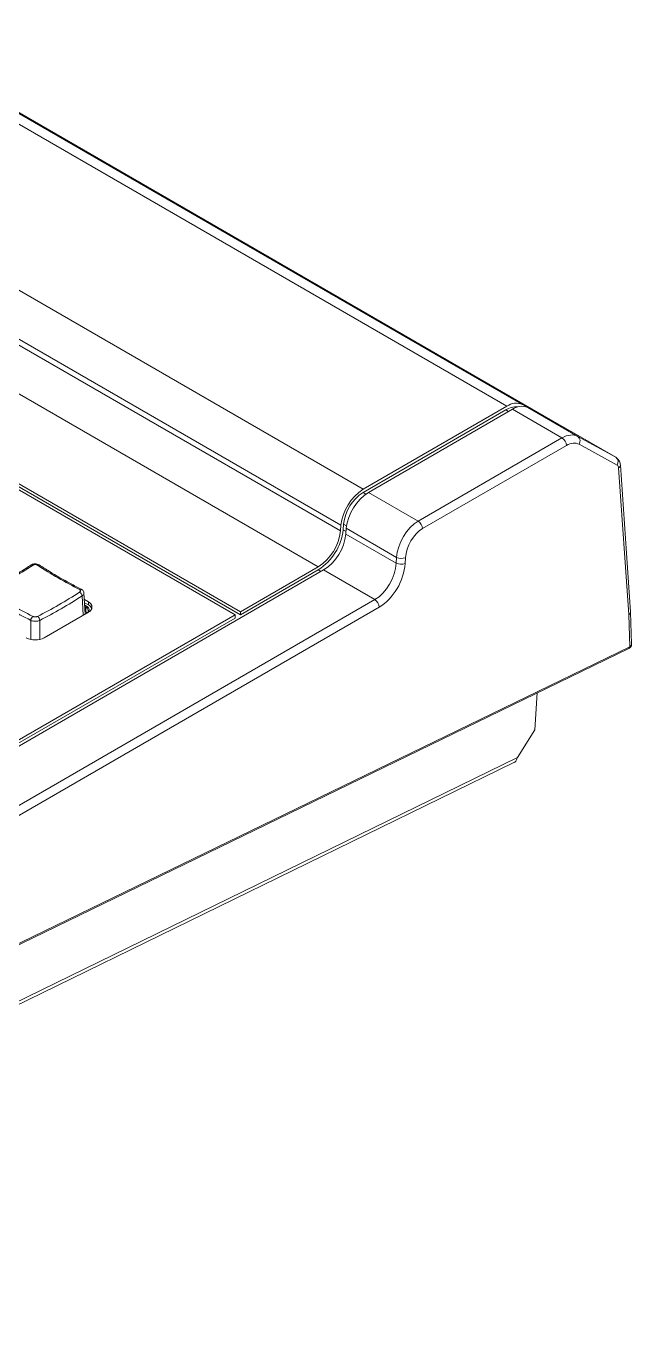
# Model space of a CAD drawing. Header units: millimetres. Extents: x 69 to 580, y 43 to 425.
# Drawn here: x 532.3 to 580.2, y 265.8 to 369.9 of the extents above; entities that cross this region are included whole.
import ezdxf

# ---------------------------------------------------------------- set-up
doc = ezdxf.new("R2010")
doc.units = ezdxf.units.MM

msp = doc.modelspace()

# ---------------------------------------------------------------- linework, layer by layer
at = {"color": 7, "linetype": 'Continuous', "lineweight": 15}
for p, q in [((570.3418, 339.8961), (427.9305, 422.1084)), ((429.1645, 422.2411), (571.5758, 340.0288)), ((574.4872, 338.4319), (432.0759, 420.6442)), ((416.5439, 415.535), (558.9552, 333.3227)), ((557.1971, 330.4798), (414.7858, 412.6921)), ((414.747, 412.243), (557.1583, 330.0307)), ((555.4002, 327.1878), (412.9889, 409.4001)), ((549.2342, 323.6282), (406.8229, 405.8405)), ((549.2342, 323.3832), (406.8229, 405.5955)), ((519.1822, 340.487), (548.8099, 323.3833)), ((570.3418, 339.8961), (558.9552, 333.3227)), ((570.2555, 339.6013), (558.9552, 333.0778)), ((559.3795, 333.0778), (570.7661, 339.6512)), ((574.6982, 337.3812), (570.7661, 339.6512)), ((574.4872, 338.4319), (571.5758, 340.0288)), ((572.0001, 339.7839), (575.9462, 337.5058)), ((572.0001, 339.7839), (574.9114, 338.1869)), ((563.3128, 330.8072), (574.6982, 337.3812)), ((578.9566, 335.8517), (574.9114, 338.1869)), ((575.9462, 337.5058), (578.9566, 335.8517)), ((575.0516, 336.7833), (563.6662, 330.2092)), ((579.0631, 335.2273), (576.0527, 336.8814)), ((579.985, 323.4053), (579.1778, 335.0099)), ((580.1304, 323.6297), (579.3233, 335.2342)), ((559.3795, 333.0778), (563.3128, 330.8072)), ((557.1971, 330.4798), (557.1583, 330.0307)), ((557.4081, 330.576), (557.3693, 330.1268)), ((557.5826, 329.7857), (557.6214, 330.2349)), ((561.5992, 327.9386), (557.6214, 330.2349)), ((557.5826, 329.7857), (561.5733, 327.4819)), ((555.4002, 327.1878), (549.2342, 323.6282)), ((561.5733, 327.4819), (561.5992, 327.9386)), ((562.3042, 327.9092), (562.2783, 327.4526)), ((467.6373, 276.0335), (555.8245, 326.9428)), ((555.4002, 326.9428), (549.2342, 323.3832)), ((559.882, 324.6005), (555.8245, 326.9428)), ((536.9488, 323.4551), (536.8483, 325.1172)), ((471.7041, 273.6858), (559.882, 324.6005)), ((560.2353, 324.0026), (472.0575, 273.0878)), ((537.1978, 324.4152), (536.8797, 324.5989)), ((537.1978, 324.1703), (536.895, 324.3451)), ((536.9857, 323.6395), (536.9857, 323.9866)), ((537.1978, 324.1703), (537.1978, 324.4152)), ((548.8099, 323.3833), (522.7113, 308.3169)), ((548.8099, 323.1383), (522.7113, 308.0719)), ((533.6977, 321.5782), (537.1978, 323.5988)), ((536.9857, 323.6395), (536.9359, 323.6683)), ((548.8099, 323.3833), (548.8099, 323.1383)), ((549.2342, 323.3832), (549.2342, 323.6282)), ((580.0607, 320.866), (579.985, 323.4053)), ((580.2074, 321.0612), (580.1314, 323.6099)), ((470.006, 267.3826), (579.9931, 320.7359)), ((470.0736, 267.5127), (580.0607, 320.866)), ((572.7432, 317.2191), (572.5536, 314.2829)), ((571.1693, 312.115), (572.5536, 314.2829)), ((476.8211, 265.817), (570.8886, 311.7084)), ((477.0225, 266.1849), (571.1693, 312.115))]:
    msp.add_line(p, q, dxfattribs=at)
at = {"color": 8, "linetype": 'Continuous', "lineweight": 15}
for p, q in [((570.2555, 339.6013), (570.4676, 339.4789)), ((558.9552, 333.0778), (559.1788, 332.9487)), ((557.3693, 330.1268), (557.6005, 329.9934)), ((557.4081, 330.576), (557.6464, 330.4385)), ((555.4002, 326.9428), (555.6123, 326.8204)), ((536.7952, 323.3664), (536.7027, 324.8947)), ((536.9065, 324.1548), (537.0387, 324.0784)), ((536.9857, 323.9866), (536.9142, 324.0279)), ((532.6372, 321.4464), (532.6372, 322.9557)), ((533.3439, 322.9557), (533.3439, 321.4464)), ((537.0564, 323.5918), (537.0564, 323.5172))]:
    msp.add_line(p, q, dxfattribs=at)
at = {"color": 7, "linetype": 'Continuous', "lineweight": 15, "flags": 128}
for points in [[(574.5558, 338.382), (574.5326, 338.4019), (574.4872, 338.4319)], [(537.1064, 323.5461), (537.0728, 323.5783), (536.9857, 323.6395)]]:
    msp.add_lwpolyline(points, dxfattribs=at)
at = {"color": 7, "linetype": 'Continuous', "lineweight": 15}
for centre, radius, start, end in [((571.0622, 338.3466), 1.4916, 85.448287, 122.736876), ((571.0771, 338.8629), 1.2681, 66.839072, 125.43637), ((571.5013, 338.6179), 1.2681, 66.839072, 125.43637), ((574.2811, 336.7313), 0.7722, 3.85545, 57.30977), ((575.6706, 337.1375), 0.46, 326.171098, 53.196674), ((578.681, 335.4834), 0.4601, 326.171552, 53.196221), ((561.0646, 330.0532), 3.8909, 122.828821, 173.704783), ((560.8115, 330.2006), 3.424, 122.828887, 173.704702), ((561.4889, 329.8083), 3.8909, 122.828821, 173.704783), ((553.0377, 330.6047), 4.3579, 302.828916, 353.704663), ((562.8958, 330.1573), 0.7721, 3.854292, 57.310928), ((553.2908, 330.4573), 3.891, 302.828853, 353.704745), ((553.7151, 330.2124), 3.891, 302.828853, 353.704745), ((514.096, 355.8961), 34.1604, 296.766183, 303.22844), ((551.8844, 355.8947), 34.1588, 236.771416, 243.23396), ((561.9595, 328.2759), 0.8829, 244.06364, 291.166892), ((561.9854, 328.7326), 0.8829, 244.063696, 291.166572), ((546.971, 351.6638), 32.0875, 236.537986, 243.467391), ((547.0472, 351.7726), 31.86, 236.53799, 243.467387), ((518.9346, 351.7714), 31.8585, 296.532452, 303.462171), ((519.0093, 351.6652), 32.0892, 296.532795, 303.461828), ((536.3008, 324.8407), 0.4055, 7.651287, 60.420597), ((537.1009, 323.9813), 0.1153, 122.605803, 177.393581), ((536.88, 323.7019), 0.3037, 335.19249, 69.620889), ((537.0429, 324.007), 0.4366, 290.783504, 69.216496), ((536.9312, 323.6476), 0.5868, 23.81718, 62.9681), ((559.4649, 323.9507), 0.7721, 3.854258, 57.310898), ((532.997, 322.9577), 0.3598, 120.364375, 180.317048), ((532.9841, 322.9577), 0.3598, 359.685243, 59.634309), ((579.6316, 323.595), 0.5, 1.707052, 3.978913), ((532.9906, 322.9429), 1.537, 242.609637, 297.390301)]:
    msp.add_arc(centre, radius, start, end, dxfattribs=at)
at = {"color": 8, "linetype": 'Continuous', "lineweight": 15}
for centre, radius, start, end in [((579.0652, 335.2422), 0.2582, 295.863375, 358.233527), ((532.73, 327.2245), 0.1288, 48.62778, 113.970875), ((533.2503, 327.2299), 0.1243, 64.676767, 132.711125), ((536.5867, 325.2947), 0.1326, 67.229624, 130.285477), ((536.9224, 323.7642), 0.3351, 333.161967, 69.679329), ((579.8795, 323.633), 0.2509, 294.862679, 359.239573), ((579.89, 323.628), 0.2421, 293.102908, 355.713062), ((579.9199, 320.8565), 0.1411, 301.243868, 3.858527)]:
    msp.add_arc(centre, radius, start, end, dxfattribs=at)
at = {"color": 7, "linetype": 'Continuous', "lineweight": 15}
for centre, major_axis, ratio, start_param, end_param in [((574.7477, 335.3113), (1.1956, 2.1962), 0.59326376, 6.28094585, 7.05364782), ((575.1011, 335.1216), (0.9451, 1.7633), 0.59715375, 6.27697431, 7.04967628), ((578.4719, 334.977), (0.4865, 0.8738), 0.58736636, 6.10230119, 6.28670708), ((578.8252, 334.7873), (0.2363, 0.4408), 0.59715375, 5.52376161, 6.27697431), ((563.3623, 328.7372), (1.1956, 2.1962), 0.59326376, 0.77046251, 2.23653908), ((563.7157, 328.5476), (0.9451, 1.7633), 0.59715375, 0.76649098, 2.23256755), ((559.8077, 326.6847), (1.1671, 2.2122), 0.60100891, 3.90400559, 5.37008216), ((560.1611, 326.4951), (1.4177, 2.645), 0.59715375, 3.90808363, 5.3741602)]:
    msp.add_ellipse(centre, major_axis=major_axis, ratio=ratio, start_param=start_param, end_param=end_param, dxfattribs=at)
at = {"color": 8, "linetype": 'Continuous', "lineweight": 15}
msp.add_ellipse((579.7071, 321.0629), major_axis=(0.5003, -0.0087), ratio=0.54395864, start_param=5.50669443, end_param=6.30888372, dxfattribs=at)
at = {"color": 7, "linetype": 'Continuous', "lineweight": 15}
for points, knots in [([(579.3232, 335.2343), (579.3165, 335.2875), (579.3028, 335.3953), (579.2426, 335.5459), (579.1576, 335.6818), (579.0801, 335.7516), (579.0416, 335.7863)], [0, 0, 0, 0, 0.24542068, 0.49696711, 0.75001329, 1, 1, 1, 1]), ([(532.6773, 327.3419), (532.3867, 327.1559), (531.5437, 326.6162), (530.4301, 325.9751), (529.6117, 325.555), (529.3429, 325.417)], [0, 0, 0, 0, 0.26102189, 0.75734057, 1, 1, 1, 1]), ([(533.299, 327.3362), (533.2771, 327.3523), (533.2099, 327.4014), (533.0579, 327.4347), (532.8687, 327.4257), (532.7306, 327.3891), (532.6808, 327.3428), (532.6783, 327.3405)], [0, 0, 0, 0, 0.12750785, 0.39029083, 0.67792296, 0.98374546, 1, 1, 1, 1]), ([(533.166, 327.3212), (533.1443, 327.3328), (533.101, 327.356), (533.0181, 327.3706), (532.934, 327.3674), (532.8636, 327.3489), (532.8289, 327.3291), (532.8151, 327.3212)], [0, 0, 0, 0, 0.21477755, 0.42954702, 0.64419566, 0.85879673, 1, 1, 1, 1]), ([(536.6382, 325.417), (536.3491, 325.5656), (535.5103, 325.9969), (534.3966, 326.6415), (533.574, 327.1688), (533.3038, 327.3419)], [0, 0, 0, 0, 0.260957, 0.75732219, 1, 1, 1, 1]), ([(536.501, 325.1934), (536.5187, 325.2073), (536.5541, 325.2351), (536.5763, 325.2846), (536.5715, 325.3328), (536.5433, 325.3712), (536.513, 325.3889), (536.501, 325.3959)], [0, 0, 0, 0, 0.21476664, 0.42955398, 0.64418844, 0.85878602, 1, 1, 1, 1]), ([(536.8427, 325.1169), (536.8413, 325.1444), (536.8378, 325.2148), (536.7776, 325.3119), (536.706, 325.3838), (536.6518, 325.4063), (536.6358, 325.4129)], [0, 0, 0, 0, 0.2133771, 0.54517605, 0.86542453, 1, 1, 1, 1]), ([(533.3439, 322.9557), (533.3161, 322.9431), (533.2462, 322.9115), (533.1046, 322.882), (532.935, 322.877), (532.7682, 322.9002), (532.6809, 322.9372), (532.6372, 322.9557)], [0, 0, 0, 0, 0.14118211, 0.35578388, 0.57046372, 0.78525568, 1, 1, 1, 1]), ([(532.8151, 323.2681), (532.8368, 323.2593), (532.8802, 323.2416), (532.963, 323.2305), (533.0472, 323.2329), (533.1175, 323.247), (533.1522, 323.2621), (533.166, 323.2681)], [0, 0, 0, 0, 0.21477912, 0.42954933, 0.64419514, 0.85879408, 1, 1, 1, 1]), ([(579.9931, 320.7359), (580.0426, 320.7663), (580.1285, 320.8192), (580.1943, 320.9447), (580.2169, 321.0318), (580.2068, 321.0716), (580.2068, 321.0718)], [0, 0, 0, 0, 0.40762616, 0.70813041, 0.99837479, 1, 1, 1, 1]), ([(571.1693, 312.115), (571.1426, 312.0325), (571.0893, 311.8676), (570.9757, 311.7346), (570.8944, 311.7153), (570.8867, 311.7135)], [0, 0, 0, 0, 0.474933703, 0.949867036, 1, 1, 1, 1])]:
    msp.add_open_spline(points, degree=3, knots=knots, dxfattribs=at)
at = {"color": 8, "linetype": 'Continuous', "lineweight": 15}
msp.add_open_spline([(536.8414, 325.1167), (536.8438, 325.103), (536.8518, 325.0574), (536.808, 324.9765), (536.7378, 324.922), (536.7027, 324.8947)], degree=3, knots=[0, 0, 0, 0, 0.17709371, 0.58859609, 1, 1, 1, 1], dxfattribs=at)

doc.saveas('drawing.dxf')
